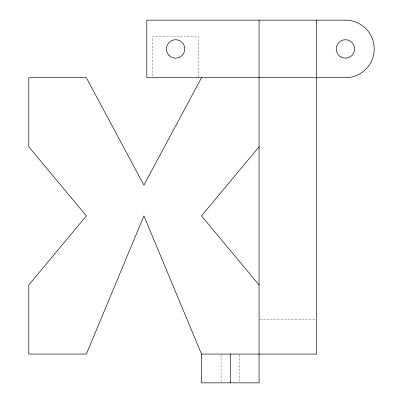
<?xml version="1.0" encoding="UTF-8"?>
<svg xmlns="http://www.w3.org/2000/svg" width="403" height="403" viewBox="0 0 403 403"><rect width="100%" height="100%" fill="white"/><g stroke="black" fill="none" stroke-linecap="round" stroke-linejoin="round"><path stroke-width="0.3" stroke-dasharray="2.02 1.51" d="M259.698 319.524L316.017 319.524M239.498 354.69L239.498 382.225M221.076 354.69L221.076 382.85M198.624 77.094L198.624 36.844L152.566 36.844L152.566 77.094"/><path stroke-width="0.6" d="M201.5 77.724L143.926 185.138L86.358 77.724L28.784 77.724L28.784 146.808L86.358 215.892L28.784 284.976L28.784 354.066L86.358 354.066L143.926 215.892L201.5 354.066L201.5 382.85L259.074 382.85L259.074 20.15M259.074 146.808L201.5 215.892L259.074 284.976M201.5 354.066L316.642 354.066L316.642 20.15M230.284 354.066L230.284 382.85M345.426 20.15L146.808 20.15L146.808 77.724L345.426 77.724A28.784 28.784 0 0 0 374.216 48.934A28.784 28.784 0 0 0 345.426 20.15M340.822 56.914A9.214 9.214 0 0 0 354.64 48.934A9.214 9.214 0 0 0 340.822 40.96A9.214 9.214 0 0 0 340.822 56.914M169.079 55.448A9.214 9.214 0 0 0 184.488 51.322A9.214 9.214 0 0 0 173.209 40.038A9.214 9.214 0 0 0 169.079 55.448"/></g></svg>
